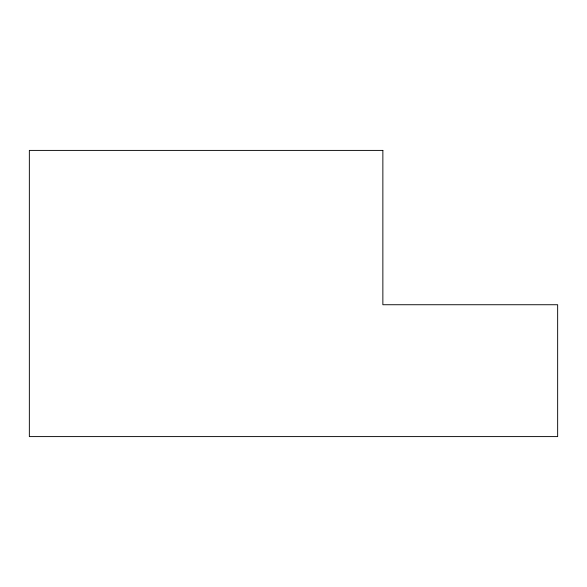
<?xml version="1.0" encoding="UTF-8"?>
<svg xmlns="http://www.w3.org/2000/svg" width="587" height="587" viewBox="0 0 587 587"><rect width="100%" height="100%" fill="white"/><g stroke="black" fill="none" stroke-linecap="round" stroke-linejoin="round"><path stroke-width="0.88" d="M382.863 150.404L29.35 150.404L29.35 436.596L557.65 436.596L557.65 304.734L382.863 304.734L382.863 150.404"/></g></svg>
